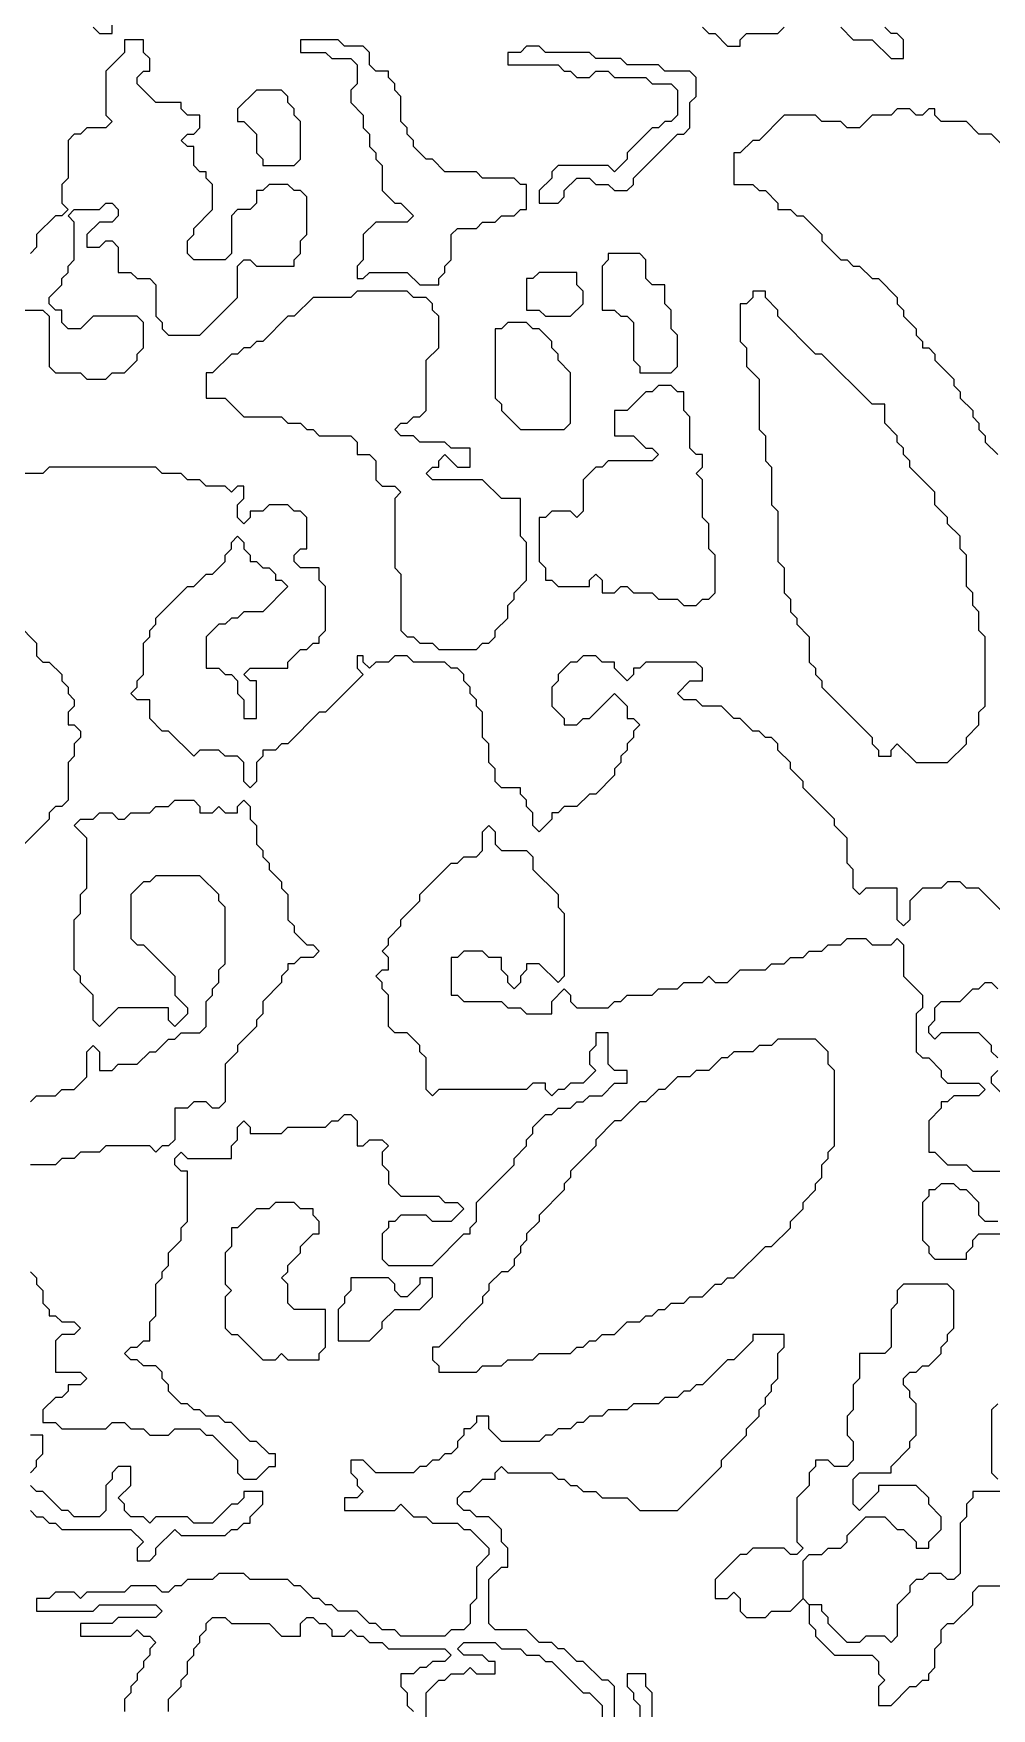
# Model space of a CAD drawing. Header units: metres. Extents: x 0 to 100, y 0 to 129.
# Drawn here: x 42.89 to 46.7, y 60.89 to 67.55 of the extents above; entities that cross this region are included whole.
import ezdxf

# ---------------------------------------------------------------- set-up
doc = ezdxf.new("R2010")
doc.units = ezdxf.units.M

msp = doc.modelspace()

# ---------------------------------------------------------------- linework, layer by layer
for points in [[(43.125, 67.575), (43.15, 67.55), (43.2, 67.55), (43.2, 67.6)], [(45.55, 67.575), (45.575, 67.55), (45.6, 67.55), (45.65, 67.5), (45.7, 67.5), (45.7, 67.525), (45.725, 67.55), (45.85, 67.55), (45.875, 67.575)], [(46.1, 67.575), (46.15, 67.525), (46.225, 67.525), (46.3, 67.45), (46.35, 67.45), (46.35, 67.525), (46.325, 67.55), (46.3, 67.55), (46.275, 67.575)], [(42.825, 66.45), (42.925, 66.45), (42.95, 66.425), (42.95, 66.225), (42.975, 66.2), (43.075, 66.2), (43.1, 66.175), (43.175, 66.175), (43.2, 66.2), (43.25, 66.2), (43.3, 66.25), (43.3, 66.275), (43.325, 66.3), (43.325, 66.4), (43.3, 66.425), (43.125, 66.425), (43.075, 66.375), (43.025, 66.375), (43, 66.4), (43, 66.45), (42.975, 66.45), (42.95, 66.475), (42.95, 66.5), (43, 66.55), (43, 66.575), (43.025, 66.6), (43.025, 66.625), (43.05, 66.65), (43.05, 66.8), (43.025, 66.825), (43.05, 66.85), (43.15, 66.85), (43.175, 66.875), (43.2, 66.875), (43.225, 66.85), (43.225, 66.825), (43.2, 66.8), (43.15, 66.8), (43.1, 66.75), (43.1, 66.7), (43.15, 66.7), (43.175, 66.725), (43.2, 66.725), (43.225, 66.7), (43.225, 66.6), (43.275, 66.6), (43.3, 66.575), (43.35, 66.575), (43.375, 66.55), (43.375, 66.425), (43.4, 66.4), (43.4, 66.375), (43.425, 66.35), (43.55, 66.35), (43.7, 66.5), (43.7, 66.625), (43.725, 66.65), (43.75, 66.65), (43.775, 66.625), (43.925, 66.625), (43.925, 66.65), (43.95, 66.675), (43.95, 66.725), (43.975, 66.75), (43.975, 66.9), (43.95, 66.925), (43.925, 66.925), (43.9, 66.95), (43.825, 66.95), (43.8, 66.925), (43.775, 66.925), (43.775, 66.875), (43.75, 66.85), (43.7, 66.85), (43.675, 66.825), (43.675, 66.675), (43.65, 66.65), (43.525, 66.65), (43.5, 66.675), (43.5, 66.725), (43.525, 66.75), (43.525, 66.775), (43.6, 66.85), (43.6, 66.95), (43.575, 66.975), (43.575, 67), (43.55, 67), (43.525, 67.025), (43.525, 67.1), (43.5, 67.1), (43.475, 67.125), (43.5, 67.15), (43.525, 67.15), (43.55, 67.175), (43.55, 67.225), (43.5, 67.225), (43.475, 67.25), (43.475, 67.275), (43.375, 67.275), (43.3, 67.35), (43.3, 67.375), (43.325, 67.4), (43.35, 67.4), (43.35, 67.45), (43.325, 67.475), (43.325, 67.525), (43.25, 67.525)], [(43.25, 67.525), (43.25, 67.475), (43.175, 67.4), (43.175, 67.225), (43.2, 67.2), (43.175, 67.175), (43.1, 67.175), (43.075, 67.15), (43.05, 67.15), (43.025, 67.125), (43.025, 66.975), (43, 66.95), (43, 66.875), (43.025, 66.85), (43, 66.825), (42.975, 66.825), (42.9, 66.75), (42.9, 66.7), (42.875, 66.675)], [(43.95, 67.525), (43.95, 67.475), (44.05, 67.475), (44.075, 67.45), (44.15, 67.45), (44.175, 67.425), (44.175, 67.35), (44.15, 67.325), (44.15, 67.275), (44.2, 67.225), (44.2, 67.175), (44.225, 67.15), (44.225, 67.1), (44.25, 67.075), (44.25, 67.05), (44.275, 67.025), (44.275, 66.925), (44.325, 66.875), (44.35, 66.875), (44.4, 66.825), (44.375, 66.8), (44.25, 66.8), (44.2, 66.75), (44.2, 66.65), (44.175, 66.625), (44.175, 66.575), (44.2, 66.575), (44.225, 66.6), (44.375, 66.6), (44.425, 66.55), (44.5, 66.55), (44.5, 66.575), (44.525, 66.6), (44.525, 66.625), (44.55, 66.65), (44.55, 66.75), (44.575, 66.775), (44.65, 66.775), (44.675, 66.8), (44.725, 66.8), (44.75, 66.825), (44.8, 66.825), (44.825, 66.85), (44.85, 66.85), (44.85, 66.95), (44.825, 66.95), (44.8, 66.975), (44.675, 66.975), (44.65, 67), (44.525, 67), (44.475, 67.05), (44.45, 67.05), (44.4, 67.1), (44.4, 67.125), (44.375, 67.15), (44.375, 67.175), (44.35, 67.2), (44.35, 67.3), (44.325, 67.325), (44.325, 67.35), (44.3, 67.375), (44.3, 67.4), (44.25, 67.4), (44.225, 67.425), (44.225, 67.475), (44.2, 67.5), (44.125, 67.5), (44.1, 67.525), (43.95, 67.525)], [(44.85, 67.5), (44.825, 67.475), (44.775, 67.475), (44.775, 67.425), (44.975, 67.425), (45, 67.4), (45.025, 67.4), (45.05, 67.375), (45.1, 67.375), (45.125, 67.4), (45.175, 67.4), (45.2, 67.375), (45.325, 67.375), (45.35, 67.35), (45.425, 67.35), (45.45, 67.325), (45.45, 67.225), (45.425, 67.2), (45.4, 67.2), (45.375, 67.175), (45.35, 67.175), (45.25, 67.075), (45.25, 67.05), (45.2, 67), (45.175, 67.025), (44.975, 67.025), (44.95, 67), (44.95, 66.975), (44.9, 66.925), (44.9, 66.875), (44.975, 66.875), (45, 66.9), (45, 66.925), (45.05, 66.975), (45.1, 66.975), (45.125, 66.95), (45.175, 66.95), (45.2, 66.925), (45.25, 66.925), (45.275, 66.95), (45.275, 66.975), (45.45, 67.15), (45.475, 67.15), (45.5, 67.175), (45.5, 67.275), (45.525, 67.3), (45.525, 67.375), (45.5, 67.4), (45.4, 67.4), (45.375, 67.425), (45.25, 67.425), (45.225, 67.45), (45.125, 67.45), (45.1, 67.475), (44.925, 67.475), (44.9, 67.5), (44.85, 67.5)], [(43.775, 67.325), (43.7, 67.25), (43.7, 67.2), (43.725, 67.2), (43.775, 67.15), (43.775, 67.075), (43.8, 67.05), (43.8, 67.025), (43.925, 67.025), (43.95, 67.05), (43.95, 67.2), (43.925, 67.225), (43.925, 67.25), (43.9, 67.275), (43.9, 67.3), (43.875, 67.325), (43.775, 67.325)], [(46.325, 67.25), (46.3, 67.225), (46.225, 67.225), (46.175, 67.175), (46.125, 67.175), (46.1, 67.2), (46.025, 67.2), (46, 67.225), (45.875, 67.225), (45.775, 67.125), (45.75, 67.125), (45.7, 67.075), (45.675, 67.075), (45.675, 66.95), (45.75, 66.95), (45.775, 66.925), (45.8, 66.925), (45.85, 66.875), (45.85, 66.85), (45.9, 66.85), (45.925, 66.825), (45.95, 66.825), (46.025, 66.75), (46.025, 66.725), (46.1, 66.65), (46.125, 66.65), (46.15, 66.625), (46.175, 66.625), (46.225, 66.575), (46.25, 66.575), (46.325, 66.5), (46.325, 66.475), (46.35, 66.45), (46.35, 66.425), (46.4, 66.375), (46.4, 66.35), (46.425, 66.325), (46.425, 66.3), (46.45, 66.3), (46.475, 66.275), (46.475, 66.25), (46.55, 66.175), (46.55, 66.15), (46.575, 66.125), (46.575, 66.1), (46.625, 66.05), (46.625, 66.025), (46.65, 66), (46.65, 65.975), (46.675, 65.95), (46.675, 65.925), (46.725, 65.875)], [(46.775, 67.075), (46.7, 67.15), (46.65, 67.15), (46.6, 67.2), (46.5, 67.2), (46.475, 67.225), (46.475, 67.25), (46.45, 67.25), (46.425, 67.225), (46.4, 67.225), (46.375, 67.25), (46.325, 67.25)], [(45.175, 66.675), (45.175, 66.65), (45.15, 66.625), (45.15, 66.45), (45.2, 66.45), (45.225, 66.425), (45.25, 66.425), (45.275, 66.4), (45.275, 66.25), (45.3, 66.225), (45.3, 66.2), (45.425, 66.2), (45.45, 66.225), (45.45, 66.35), (45.425, 66.375), (45.425, 66.45), (45.4, 66.475), (45.4, 66.55), (45.35, 66.55), (45.325, 66.575), (45.325, 66.65), (45.3, 66.675), (45.175, 66.675)], [(44.9, 66.6), (44.875, 66.575), (44.85, 66.575), (44.85, 66.45), (44.9, 66.45), (44.925, 66.425), (45.025, 66.425), (45.075, 66.475), (45.075, 66.525), (45.05, 66.55), (45.05, 66.6), (44.9, 66.6)], [(44.175, 66.525), (44.15, 66.5), (44, 66.5), (43.925, 66.425), (43.9, 66.425), (43.8, 66.325), (43.775, 66.325), (43.75, 66.3), (43.725, 66.3), (43.7, 66.275), (43.675, 66.275), (43.6, 66.2), (43.575, 66.2), (43.575, 66.1), (43.65, 66.1), (43.725, 66.025), (43.875, 66.025), (43.9, 66), (43.95, 66), (43.975, 65.975), (44, 65.975), (44.025, 65.95), (44.15, 65.95), (44.175, 65.925), (44.175, 65.875), (44.225, 65.875), (44.25, 65.85), (44.25, 65.775), (44.275, 65.75), (44.325, 65.75), (44.35, 65.725), (44.325, 65.7), (44.325, 65.425), (44.35, 65.4), (44.35, 65.175), (44.375, 65.15), (44.4, 65.15), (44.425, 65.125), (44.475, 65.125), (44.5, 65.1), (44.65, 65.1), (44.675, 65.125), (44.7, 65.125), (44.725, 65.15), (44.725, 65.175), (44.775, 65.225), (44.775, 65.275), (44.8, 65.3), (44.8, 65.325), (44.85, 65.375), (44.85, 65.525), (44.825, 65.55), (44.825, 65.7), (44.75, 65.7), (44.675, 65.775), (44.475, 65.775), (44.45, 65.8), (44.475, 65.825), (44.5, 65.825), (44.5, 65.85), (44.525, 65.875), (44.575, 65.825), (44.625, 65.825), (44.625, 65.9), (44.55, 65.9), (44.525, 65.925), (44.425, 65.925), (44.4, 65.95), (44.35, 65.95), (44.325, 65.975), (44.35, 66), (44.375, 66), (44.4, 66.025), (44.425, 66.025), (44.45, 66.05), (44.45, 66.25), (44.5, 66.3), (44.5, 66.425), (44.475, 66.45), (44.475, 66.475), (44.45, 66.5), (44.4, 66.5), (44.375, 66.525), (44.175, 66.525)], [(45.75, 66.525), (45.75, 66.5), (45.725, 66.475), (45.7, 66.475), (45.7, 66.325), (45.725, 66.3), (45.725, 66.225), (45.775, 66.175), (45.775, 65.975), (45.8, 65.95), (45.8, 65.85), (45.825, 65.825), (45.825, 65.675), (45.85, 65.65), (45.85, 65.45), (45.875, 65.425), (45.875, 65.325), (45.9, 65.3), (45.9, 65.25), (45.925, 65.225), (45.925, 65.2), (45.975, 65.15), (45.975, 65.05), (46, 65.025), (46, 65), (46.025, 64.975), (46.025, 64.95), (46.225, 64.75), (46.225, 64.725), (46.25, 64.7), (46.25, 64.675), (46.3, 64.675), (46.3, 64.7), (46.325, 64.725), (46.4, 64.65), (46.525, 64.65), (46.6, 64.725), (46.6, 64.75), (46.65, 64.8), (46.65, 64.85), (46.675, 64.875), (46.675, 65.15), (46.65, 65.175), (46.65, 65.25), (46.625, 65.275), (46.625, 65.325), (46.6, 65.35), (46.6, 65.475), (46.575, 65.5), (46.575, 65.55), (46.525, 65.6), (46.525, 65.625), (46.475, 65.675), (46.475, 65.725), (46.375, 65.825), (46.375, 65.85), (46.35, 65.875), (46.35, 65.9), (46.325, 65.925), (46.325, 65.95), (46.275, 66), (46.275, 66.075), (46.225, 66.075), (46.025, 66.275), (46, 66.275), (45.85, 66.425), (45.85, 66.45), (45.8, 66.5), (45.8, 66.525), (45.75, 66.525)], [(44.775, 66.4), (44.75, 66.375), (44.725, 66.375), (44.725, 66.1), (44.75, 66.075), (44.75, 66.05), (44.825, 65.975), (45, 65.975), (45.025, 66), (45.025, 66.2), (44.975, 66.25), (44.975, 66.275), (44.95, 66.3), (44.95, 66.325), (44.9, 66.375), (44.875, 66.375), (44.85, 66.4), (44.775, 66.4)], [(45.375, 66.15), (45.35, 66.125), (45.325, 66.125), (45.25, 66.05), (45.2, 66.05), (45.2, 65.95), (45.275, 65.95), (45.325, 65.9), (45.35, 65.9), (45.375, 65.875), (45.35, 65.85), (45.175, 65.85), (45.15, 65.825), (45.125, 65.825), (45.075, 65.775), (45.075, 65.65), (45.05, 65.625), (45.025, 65.65), (44.95, 65.65), (44.925, 65.625), (44.9, 65.625), (44.9, 65.45), (44.925, 65.425), (44.925, 65.375), (44.95, 65.375), (44.975, 65.35), (45.1, 65.35), (45.1, 65.375), (45.125, 65.4), (45.15, 65.375), (45.15, 65.325), (45.2, 65.325), (45.225, 65.35), (45.25, 65.35), (45.275, 65.325), (45.35, 65.325), (45.375, 65.3), (45.45, 65.3), (45.475, 65.275), (45.525, 65.275), (45.55, 65.3), (45.575, 65.3), (45.6, 65.325), (45.6, 65.475), (45.575, 65.5), (45.575, 65.6), (45.55, 65.625), (45.55, 65.775), (45.525, 65.8), (45.55, 65.825), (45.55, 65.875), (45.525, 65.875), (45.5, 65.9), (45.5, 66.025), (45.475, 66.05), (45.475, 66.125), (45.45, 66.125), (45.425, 66.15), (45.375, 66.15)], [(42.95, 65.825), (42.925, 65.8), (42.775, 65.8)], [(46.75, 64.05), (46.65, 64.15), (46.6, 64.15), (46.575, 64.175), (46.525, 64.175), (46.5, 64.15), (46.425, 64.15), (46.375, 64.1), (46.375, 64.025), (46.35, 64), (46.325, 64.025), (46.325, 64.15), (46.2, 64.15), (46.175, 64.125), (46.15, 64.15), (46.15, 64.225), (46.125, 64.25), (46.125, 64.35), (46.075, 64.4), (46.075, 64.425), (45.95, 64.55), (45.95, 64.575), (45.9, 64.625), (45.9, 64.65), (45.85, 64.7), (45.85, 64.725), (45.825, 64.75), (45.8, 64.75), (45.775, 64.775), (45.75, 64.775), (45.7, 64.825), (45.675, 64.825), (45.625, 64.875), (45.55, 64.875), (45.525, 64.9), (45.475, 64.9), (45.45, 64.925), (45.5, 64.975), (45.55, 64.975), (45.55, 65.025), (45.525, 65.05), (45.325, 65.05), (45.3, 65.025), (45.275, 65.025), (45.275, 65), (45.25, 64.975), (45.2, 65.025), (45.2, 65.05), (45.15, 65.05), (45.125, 65.075), (45.075, 65.075), (45.05, 65.05), (45.025, 65.05), (44.975, 65), (44.975, 64.975), (44.95, 64.95), (44.95, 64.875), (45, 64.825), (45, 64.8), (45.05, 64.8), (45.075, 64.825), (45.1, 64.825), (45.2, 64.925), (45.25, 64.875), (45.25, 64.825), (45.275, 64.825), (45.3, 64.8), (45.275, 64.775), (45.275, 64.75), (45.25, 64.725), (45.25, 64.7), (45.225, 64.675), (45.225, 64.65), (45.2, 64.625), (45.2, 64.6), (45.125, 64.525), (45.1, 64.525), (45.05, 64.475), (45, 64.475), (44.975, 64.45), (44.95, 64.45), (44.95, 64.425), (44.9, 64.375), (44.875, 64.4), (44.875, 64.45), (44.85, 64.475), (44.85, 64.5), (44.825, 64.525), (44.825, 64.55), (44.75, 64.55), (44.725, 64.575), (44.725, 64.625), (44.7, 64.65), (44.7, 64.725), (44.675, 64.75), (44.675, 64.85), (44.65, 64.875), (44.65, 64.9), (44.625, 64.925), (44.625, 64.95), (44.6, 64.975), (44.6, 65), (44.575, 65.025), (44.55, 65.025), (44.525, 65.05), (44.4, 65.05), (44.375, 65.075), (44.325, 65.075), (44.3, 65.05), (44.25, 65.05), (44.225, 65.025), (44.2, 65.05), (44.2, 65.075), (44.175, 65.075), (44.175, 65.025), (44.2, 65), (44.05, 64.85), (44.025, 64.85), (43.9, 64.725), (43.875, 64.725), (43.85, 64.7), (43.8, 64.7), (43.8, 64.675), (43.775, 64.65), (43.775, 64.575), (43.75, 64.55), (43.725, 64.575), (43.725, 64.65), (43.7, 64.675), (43.65, 64.675), (43.625, 64.7), (43.55, 64.7), (43.525, 64.675), (43.425, 64.775), (43.4, 64.775), (43.35, 64.825), (43.35, 64.9), (43.3, 64.9), (43.275, 64.925), (43.3, 64.95), (43.3, 64.975), (43.325, 65), (43.325, 65.125), (43.35, 65.15), (43.35, 65.175), (43.375, 65.2), (43.375, 65.225), (43.5, 65.35), (43.525, 65.35), (43.575, 65.4), (43.6, 65.4), (43.65, 65.45), (43.65, 65.475), (43.675, 65.5), (43.675, 65.525), (43.7, 65.55), (43.725, 65.525), (43.725, 65.5), (43.75, 65.475), (43.75, 65.45), (43.775, 65.45), (43.8, 65.425), (43.825, 65.425), (43.85, 65.4), (43.85, 65.375), (43.875, 65.375), (43.9, 65.35), (43.8, 65.25), (43.725, 65.25), (43.7, 65.225), (43.675, 65.225), (43.65, 65.2), (43.625, 65.2), (43.575, 65.15), (43.575, 65.025), (43.625, 65.025), (43.65, 65), (43.675, 65), (43.7, 64.975), (43.7, 64.925), (43.725, 64.9), (43.725, 64.825), (43.775, 64.825), (43.775, 64.975), (43.75, 64.975), (43.725, 65), (43.75, 65.025), (43.9, 65.025), (43.9, 65.05), (43.95, 65.1), (43.975, 65.1), (44, 65.125), (44.025, 65.125), (44.025, 65.15), (44.05, 65.175), (44.05, 65.35), (44.025, 65.375), (44.025, 65.425), (43.95, 65.425), (43.925, 65.45), (43.925, 65.475), (43.95, 65.5), (43.975, 65.5), (43.975, 65.625), (43.95, 65.65), (43.925, 65.65), (43.9, 65.675), (43.825, 65.675), (43.8, 65.65), (43.75, 65.65), (43.75, 65.625), (43.725, 65.6), (43.7, 65.625), (43.7, 65.675), (43.725, 65.7), (43.725, 65.75), (43.7, 65.75), (43.675, 65.725), (43.65, 65.75), (43.575, 65.75), (43.55, 65.775), (43.5, 65.775), (43.475, 65.8), (43.4, 65.8), (43.375, 65.825), (42.95, 65.825)], [(42.825, 65.2), (42.9, 65.125), (42.9, 65.075), (42.925, 65.05), (42.95, 65.05), (43, 65), (43, 64.975), (43.025, 64.95), (43.025, 64.925), (43.05, 64.9), (43.05, 64.875), (43.025, 64.85), (43.025, 64.8), (43.05, 64.8), (43.075, 64.775), (43.075, 64.75), (43.05, 64.725), (43.05, 64.675), (43.025, 64.65), (43.025, 64.5), (43, 64.475), (42.975, 64.475), (42.95, 64.45), (42.95, 64.425), (42.8, 64.275)], [(42.875, 63.3), (42.9, 63.325), (42.975, 63.325), (43, 63.35), (43.05, 63.35), (43.1, 63.4), (43.1, 63.5), (43.125, 63.525), (43.15, 63.5), (43.15, 63.425), (43.2, 63.425), (43.225, 63.45), (43.3, 63.45), (43.35, 63.5), (43.375, 63.5), (43.425, 63.55), (43.45, 63.55), (43.475, 63.575), (43.55, 63.575), (43.575, 63.6), (43.575, 63.7), (43.6, 63.725), (43.6, 63.75), (43.625, 63.775), (43.625, 63.825), (43.65, 63.85), (43.65, 64.075), (43.625, 64.1), (43.625, 64.125), (43.55, 64.2), (43.375, 64.2), (43.35, 64.175), (43.325, 64.175), (43.275, 64.125), (43.275, 63.95), (43.3, 63.925), (43.325, 63.925), (43.45, 63.8), (43.45, 63.725), (43.5, 63.675), (43.5, 63.65), (43.45, 63.6), (43.425, 63.625), (43.425, 63.675), (43.225, 63.675), (43.15, 63.6), (43.125, 63.625), (43.125, 63.725), (43.075, 63.775), (43.075, 63.8), (43.05, 63.825), (43.05, 64.025), (43.075, 64.05), (43.075, 64.125), (43.1, 64.15), (43.1, 64.35), (43.05, 64.4), (43.075, 64.425), (43.125, 64.425), (43.15, 64.45), (43.2, 64.45), (43.225, 64.425), (43.25, 64.425), (43.275, 64.45), (43.35, 64.45), (43.375, 64.475), (43.425, 64.475), (43.45, 64.5), (43.525, 64.5), (43.55, 64.475), (43.55, 64.45), (43.6, 64.45), (43.625, 64.475), (43.65, 64.45), (43.7, 64.45), (43.7, 64.475), (43.725, 64.5), (43.75, 64.475), (43.75, 64.425), (43.775, 64.4), (43.775, 64.325), (43.8, 64.3), (43.8, 64.275), (43.825, 64.25), (43.825, 64.225), (43.875, 64.175), (43.875, 64.15), (43.9, 64.125), (43.9, 64.025), (43.925, 64), (43.925, 63.975), (43.975, 63.925), (44, 63.925), (44.025, 63.9), (44, 63.875), (43.95, 63.875), (43.925, 63.85), (43.9, 63.85), (43.9, 63.825), (43.875, 63.8), (43.875, 63.775), (43.8, 63.7), (43.8, 63.65), (43.775, 63.625), (43.775, 63.6), (43.7, 63.525), (43.7, 63.5), (43.65, 63.45), (43.65, 63.3), (43.625, 63.275), (43.6, 63.275), (43.575, 63.3), (43.525, 63.3), (43.5, 63.275), (43.45, 63.275), (43.45, 63.15), (43.425, 63.125), (43.4, 63.125), (43.375, 63.1), (43.35, 63.125), (43.175, 63.125), (43.15, 63.1), (43.075, 63.1), (43.05, 63.075), (43, 63.075), (42.975, 63.05), (42.875, 63.05)], [(42.875, 62.625), (42.9, 62.6), (42.9, 62.575), (42.925, 62.55), (42.925, 62.5), (42.95, 62.475), (42.95, 62.45), (42.975, 62.45), (43, 62.425), (43.05, 62.425), (43.075, 62.4), (43.05, 62.375), (43, 62.375), (42.975, 62.35), (42.975, 62.225), (43.075, 62.225), (43.1, 62.2), (43.075, 62.175), (43.025, 62.175), (43.025, 62.15), (43, 62.125), (42.975, 62.125), (42.925, 62.075), (42.925, 62.025), (42.975, 62.025), (43, 62), (43.175, 62), (43.2, 62.025), (43.25, 62.025), (43.275, 62), (43.325, 62), (43.35, 61.975), (43.425, 61.975), (43.45, 62), (43.55, 62), (43.575, 61.975), (43.6, 61.975), (43.7, 61.875), (43.7, 61.825), (43.725, 61.8), (43.775, 61.8), (43.825, 61.85), (43.85, 61.85), (43.85, 61.9), (43.825, 61.9), (43.775, 61.95), (43.75, 61.95), (43.675, 62.025), (43.65, 62.025), (43.625, 62.05), (43.575, 62.05), (43.55, 62.075), (43.525, 62.075), (43.5, 62.1), (43.475, 62.1), (43.425, 62.15), (43.425, 62.175), (43.4, 62.2), (43.4, 62.225), (43.375, 62.25), (43.325, 62.25), (43.3, 62.275), (43.275, 62.275), (43.25, 62.3), (43.275, 62.325), (43.3, 62.325), (43.325, 62.35), (43.35, 62.35), (43.35, 62.425), (43.375, 62.45), (43.375, 62.575), (43.4, 62.6), (43.4, 62.625), (43.425, 62.65), (43.425, 62.7), (43.475, 62.75), (43.475, 62.8), (43.5, 62.825), (43.5, 63.025), (43.475, 63.025), (43.45, 63.05), (43.45, 63.075), (43.475, 63.1), (43.5, 63.075), (43.675, 63.075), (43.675, 63.125), (43.7, 63.15), (43.7, 63.2), (43.725, 63.225), (43.75, 63.2), (43.75, 63.175), (43.875, 63.175), (43.9, 63.2), (44.05, 63.2), (44.075, 63.225), (44.1, 63.225), (44.125, 63.25), (44.15, 63.25), (44.175, 63.225), (44.175, 63.125), (44.2, 63.125), (44.225, 63.15), (44.275, 63.15), (44.3, 63.125), (44.275, 63.1), (44.275, 63.05), (44.3, 63.025), (44.3, 62.975), (44.35, 62.925), (44.5, 62.925), (44.525, 62.9), (44.575, 62.9), (44.6, 62.875), (44.55, 62.825), (44.475, 62.825), (44.45, 62.85), (44.35, 62.85), (44.325, 62.825), (44.3, 62.825), (44.3, 62.8), (44.275, 62.775), (44.275, 62.675), (44.3, 62.65), (44.475, 62.65), (44.6, 62.775), (44.625, 62.775), (44.625, 62.8), (44.65, 62.825), (44.65, 62.9), (44.8, 63.05), (44.8, 63.075), (44.85, 63.125), (44.85, 63.15), (44.875, 63.175), (44.875, 63.2), (44.925, 63.25), (44.95, 63.25), (44.975, 63.275), (45.025, 63.275), (45.05, 63.3), (45.075, 63.3), (45.1, 63.325), (45.15, 63.325), (45.2, 63.375), (45.25, 63.375), (45.25, 63.425), (45.2, 63.425), (45.175, 63.45), (45.175, 63.575), (45.125, 63.575), (45.125, 63.525), (45.1, 63.5), (45.1, 63.45), (45.125, 63.425), (45.075, 63.375), (45.025, 63.375), (45, 63.35), (44.975, 63.35), (44.95, 63.325), (44.925, 63.35), (44.925, 63.375), (44.875, 63.375), (44.85, 63.35), (44.5, 63.35), (44.475, 63.325), (44.45, 63.35), (44.45, 63.475), (44.425, 63.5), (44.425, 63.525), (44.375, 63.575), (44.325, 63.575), (44.3, 63.6), (44.3, 63.725), (44.275, 63.75), (44.275, 63.775), (44.25, 63.8), (44.275, 63.825), (44.3, 63.825), (44.3, 63.875), (44.275, 63.9), (44.3, 63.925), (44.3, 63.95), (44.35, 64), (44.35, 64.025), (44.425, 64.1), (44.425, 64.125), (44.55, 64.25), (44.575, 64.25), (44.6, 64.275), (44.65, 64.275), (44.675, 64.3), (44.675, 64.375), (44.7, 64.4), (44.725, 64.375), (44.725, 64.325), (44.75, 64.3), (44.85, 64.3), (44.875, 64.275), (44.875, 64.225), (44.975, 64.125), (44.975, 64.075), (45, 64.05), (45, 63.8), (44.975, 63.775), (44.9, 63.85), (44.85, 63.85), (44.85, 63.825), (44.825, 63.8), (44.825, 63.775), (44.8, 63.75), (44.775, 63.775), (44.775, 63.8), (44.75, 63.825), (44.75, 63.875), (44.7, 63.875), (44.675, 63.9), (44.6, 63.9), (44.575, 63.875), (44.55, 63.875), (44.55, 63.725), (44.575, 63.725), (44.6, 63.7), (44.75, 63.7), (44.775, 63.675), (44.825, 63.675), (44.85, 63.65), (44.95, 63.65), (44.95, 63.7), (45, 63.75), (45.025, 63.725), (45.025, 63.7), (45.05, 63.675), (45.175, 63.675), (45.2, 63.7), (45.225, 63.7), (45.25, 63.725), (45.35, 63.725), (45.375, 63.75), (45.45, 63.75), (45.475, 63.775), (45.55, 63.775), (45.575, 63.8), (45.6, 63.775), (45.65, 63.775), (45.7, 63.825), (45.8, 63.825), (45.825, 63.85), (45.875, 63.85), (45.9, 63.875), (45.95, 63.875), (45.975, 63.9), (46.025, 63.9), (46.05, 63.925), (46.1, 63.925), (46.125, 63.95), (46.2, 63.95), (46.225, 63.925), (46.3, 63.925), (46.325, 63.95), (46.35, 63.925), (46.35, 63.8), (46.425, 63.725), (46.425, 63.675), (46.4, 63.65), (46.4, 63.5), (46.425, 63.475), (46.45, 63.475), (46.5, 63.425), (46.5, 63.4), (46.525, 63.375), (46.65, 63.375), (46.675, 63.35), (46.65, 63.325), (46.55, 63.325), (46.525, 63.3), (46.5, 63.3), (46.5, 63.275), (46.45, 63.225), (46.45, 63.1), (46.475, 63.1), (46.525, 63.05), (46.6, 63.05), (46.625, 63.025), (46.775, 63.025)], [(46.725, 63.475), (46.7, 63.5), (46.7, 63.525), (46.65, 63.575), (46.5, 63.575), (46.475, 63.55), (46.45, 63.575), (46.45, 63.6), (46.475, 63.625), (46.475, 63.675), (46.5, 63.7), (46.575, 63.7), (46.625, 63.75), (46.65, 63.75), (46.675, 63.775), (46.7, 63.775), (46.725, 63.75)], [(45.85, 63.55), (45.825, 63.525), (45.775, 63.525), (45.75, 63.5), (45.675, 63.5), (45.65, 63.475), (45.625, 63.475), (45.575, 63.425), (45.525, 63.425), (45.5, 63.4), (45.45, 63.4), (45.4, 63.35), (45.375, 63.35), (45.325, 63.3), (45.3, 63.3), (45.225, 63.225), (45.2, 63.225), (45.125, 63.15), (45.125, 63.125), (45.025, 63.025), (45.025, 63), (45, 62.975), (45, 62.95), (44.9, 62.85), (44.9, 62.825), (44.85, 62.775), (44.85, 62.75), (44.825, 62.725), (44.825, 62.7), (44.8, 62.675), (44.8, 62.65), (44.775, 62.625), (44.75, 62.625), (44.7, 62.575), (44.7, 62.55), (44.675, 62.525), (44.675, 62.5), (44.5, 62.325), (44.475, 62.325), (44.475, 62.275), (44.5, 62.25), (44.5, 62.225), (44.65, 62.225), (44.675, 62.25), (44.75, 62.25), (44.775, 62.275), (44.875, 62.275), (44.9, 62.3), (45.025, 62.3), (45.05, 62.325), (45.075, 62.325), (45.1, 62.35), (45.125, 62.35), (45.15, 62.375), (45.2, 62.375), (45.25, 62.425), (45.3, 62.425), (45.325, 62.45), (45.35, 62.45), (45.375, 62.475), (45.4, 62.475), (45.425, 62.5), (45.475, 62.5), (45.5, 62.525), (45.55, 62.525), (45.6, 62.575), (45.625, 62.575), (45.65, 62.6), (45.675, 62.6), (45.8, 62.725), (45.825, 62.725), (45.9, 62.8), (45.9, 62.825), (45.95, 62.875), (45.95, 62.9), (46, 62.95), (46, 62.975), (46.025, 63), (46.025, 63.05), (46.05, 63.075), (46.05, 63.1), (46.075, 63.125), (46.075, 63.425), (46.05, 63.45), (46.05, 63.5), (46, 63.55), (45.85, 63.55)], [(46.75, 63.325), (46.7, 63.375), (46.7, 63.4), (46.725, 63.425)], [(46.725, 62.825), (46.675, 62.825), (46.65, 62.85), (46.65, 62.9), (46.6, 62.95), (46.575, 62.95), (46.55, 62.975), (46.5, 62.975), (46.475, 62.95), (46.45, 62.95), (46.45, 62.925), (46.425, 62.9), (46.425, 62.75), (46.45, 62.725), (46.45, 62.7), (46.475, 62.675), (46.6, 62.675), (46.6, 62.7), (46.625, 62.725), (46.625, 62.75), (46.65, 62.775), (46.75, 62.775)], [(43.85, 62.9), (43.825, 62.875), (43.775, 62.875), (43.7, 62.8), (43.675, 62.8), (43.675, 62.725), (43.65, 62.7), (43.65, 62.575), (43.675, 62.55), (43.65, 62.525), (43.65, 62.4), (43.675, 62.375), (43.7, 62.375), (43.8, 62.275), (43.85, 62.275), (43.875, 62.3), (43.9, 62.275), (44.025, 62.275), (44.025, 62.3), (44.05, 62.325), (44.05, 62.475), (43.925, 62.475), (43.9, 62.5), (43.9, 62.575), (43.875, 62.6), (43.9, 62.625), (43.9, 62.65), (43.95, 62.7), (43.95, 62.725), (44, 62.775), (44.025, 62.775), (44.025, 62.825), (44, 62.85), (44, 62.875), (43.95, 62.875), (43.925, 62.9), (43.85, 62.9)], [(44.15, 62.6), (44.15, 62.55), (44.125, 62.525), (44.125, 62.5), (44.1, 62.475), (44.1, 62.35), (44.225, 62.35), (44.275, 62.4), (44.275, 62.425), (44.325, 62.475), (44.425, 62.475), (44.475, 62.525), (44.475, 62.6), (44.425, 62.6), (44.425, 62.575), (44.375, 62.525), (44.35, 62.525), (44.325, 62.55), (44.325, 62.575), (44.3, 62.6), (44.15, 62.6)], [(46.35, 62.575), (46.325, 62.55), (46.325, 62.5), (46.3, 62.475), (46.3, 62.325), (46.275, 62.3), (46.175, 62.3), (46.175, 62.2), (46.15, 62.175), (46.15, 62.075), (46.125, 62.05), (46.125, 61.975), (46.15, 61.95), (46.15, 61.875), (46.125, 61.85), (46.075, 61.85), (46.05, 61.875), (46, 61.875), (46, 61.85), (45.975, 61.825), (45.975, 61.775), (45.925, 61.725), (45.925, 61.55), (45.95, 61.525), (45.925, 61.5), (45.9, 61.5), (45.875, 61.525), (45.75, 61.525), (45.725, 61.5), (45.7, 61.5), (45.6, 61.4), (45.6, 61.325), (45.65, 61.325), (45.675, 61.35), (45.7, 61.325), (45.7, 61.275), (45.725, 61.25), (45.8, 61.25), (45.825, 61.275), (45.9, 61.275), (45.95, 61.325), (45.975, 61.3), (45.975, 61.225), (46, 61.2), (46, 61.175), (46.075, 61.1), (46.225, 61.1), (46.25, 61.075), (46.25, 61.025), (46.275, 61), (46.25, 60.975), (46.25, 60.9), (46.3, 60.9), (46.375, 60.975), (46.4, 60.975), (46.425, 61), (46.45, 61), (46.45, 61.025), (46.475, 61.05), (46.475, 61.125), (46.5, 61.15), (46.5, 61.2), (46.525, 61.225), (46.55, 61.225), (46.625, 61.3), (46.625, 61.35), (46.65, 61.375), (46.8, 61.375)], [(46.775, 61.75), (46.625, 61.75), (46.625, 61.725), (46.6, 61.7), (46.6, 61.65), (46.575, 61.625), (46.575, 61.425), (46.55, 61.4), (46.525, 61.4), (46.5, 61.425), (46.45, 61.425), (46.425, 61.4), (46.4, 61.4), (46.375, 61.375), (46.375, 61.35), (46.325, 61.3), (46.325, 61.175), (46.3, 61.15), (46.275, 61.175), (46.2, 61.175), (46.175, 61.15), (46.125, 61.15), (46.05, 61.225), (46.05, 61.25), (46.025, 61.275), (46.025, 61.3), (45.975, 61.3), (45.95, 61.325), (45.95, 61.475), (45.975, 61.5), (46.025, 61.5), (46.05, 61.525), (46.1, 61.525), (46.125, 61.55), (46.125, 61.575), (46.2, 61.65), (46.275, 61.65), (46.325, 61.6), (46.35, 61.6), (46.4, 61.55), (46.4, 61.525), (46.45, 61.525), (46.45, 61.55), (46.5, 61.6), (46.5, 61.65), (46.45, 61.7), (46.45, 61.725), (46.4, 61.775), (46.25, 61.775), (46.25, 61.75), (46.175, 61.675), (46.15, 61.7), (46.15, 61.8), (46.175, 61.825), (46.3, 61.825), (46.3, 61.85), (46.375, 61.925), (46.375, 61.95), (46.4, 61.975), (46.4, 62.1), (46.375, 62.125), (46.375, 62.15), (46.35, 62.175), (46.35, 62.2), (46.375, 62.225), (46.4, 62.225), (46.425, 62.25), (46.45, 62.25), (46.5, 62.3), (46.5, 62.325), (46.525, 62.35), (46.525, 62.375), (46.55, 62.4), (46.55, 62.55), (46.525, 62.575), (46.35, 62.575)], [(45.75, 62.375), (45.75, 62.35), (45.675, 62.275), (45.65, 62.275), (45.55, 62.175), (45.525, 62.175), (45.5, 62.15), (45.475, 62.15), (45.45, 62.125), (45.4, 62.125), (45.375, 62.1), (45.275, 62.1), (45.25, 62.075), (45.175, 62.075), (45.15, 62.05), (45.1, 62.05), (45.075, 62.025), (45.05, 62.025), (45.025, 62), (44.975, 62), (44.95, 61.975), (44.925, 61.975), (44.9, 61.95), (44.75, 61.95), (44.7, 62), (44.7, 62.05), (44.65, 62.05), (44.65, 62.025), (44.625, 62), (44.6, 62), (44.6, 61.975), (44.575, 61.95), (44.575, 61.925), (44.55, 61.9), (44.525, 61.9), (44.5, 61.875), (44.475, 61.875), (44.45, 61.85), (44.425, 61.85), (44.4, 61.825), (44.25, 61.825), (44.2, 61.875), (44.15, 61.875), (44.15, 61.825), (44.175, 61.8), (44.175, 61.775), (44.2, 61.75), (44.175, 61.725), (44.125, 61.725), (44.125, 61.675), (44.325, 61.675), (44.35, 61.7), (44.4, 61.65), (44.45, 61.65), (44.475, 61.625), (44.575, 61.625), (44.6, 61.6), (44.625, 61.6), (44.7, 61.525), (44.7, 61.5), (44.65, 61.45), (44.65, 61.325), (44.625, 61.3), (44.625, 61.225), (44.6, 61.2), (44.55, 61.2), (44.525, 61.175), (44.35, 61.175), (44.325, 61.2), (44.275, 61.2), (44.25, 61.225), (44.225, 61.225), (44.175, 61.275), (44.1, 61.275), (44.075, 61.3), (44.05, 61.3), (44.025, 61.325), (44, 61.325), (43.95, 61.375), (43.925, 61.375), (43.9, 61.4), (43.75, 61.4), (43.725, 61.425), (43.625, 61.425), (43.6, 61.4), (43.5, 61.4), (43.475, 61.375), (43.45, 61.375), (43.425, 61.35), (43.4, 61.35), (43.375, 61.375), (43.275, 61.375), (43.25, 61.35), (43.1, 61.35), (43.075, 61.325), (43.05, 61.35), (42.975, 61.35), (42.95, 61.325), (42.9, 61.325), (42.9, 61.275), (43.125, 61.275), (43.15, 61.3), (43.375, 61.3), (43.4, 61.275), (43.375, 61.25), (43.225, 61.25), (43.2, 61.225), (43.075, 61.225), (43.075, 61.175), (43.275, 61.175), (43.3, 61.2), (43.325, 61.175), (43.35, 61.175), (43.375, 61.15), (43.35, 61.125), (43.35, 61.1), (43.325, 61.075), (43.325, 61.05), (43.3, 61.025), (43.3, 61), (43.275, 60.975), (43.275, 60.95), (43.25, 60.925), (43.25, 60.875)], [(45.2, 60.8), (45.2, 60.975), (45.175, 61), (45.15, 61), (45.075, 61.075), (45.05, 61.075), (45, 61.125), (44.975, 61.125), (44.95, 61.15), (44.9, 61.15), (44.85, 61.2), (44.725, 61.2), (44.7, 61.225), (44.7, 61.4), (44.75, 61.45), (44.775, 61.45), (44.775, 61.525), (44.75, 61.55), (44.75, 61.6), (44.7, 61.65), (44.65, 61.65), (44.625, 61.675), (44.6, 61.675), (44.575, 61.7), (44.575, 61.725), (44.6, 61.75), (44.625, 61.75), (44.675, 61.8), (44.725, 61.8), (44.725, 61.825), (44.75, 61.85), (44.775, 61.825), (44.95, 61.825), (44.975, 61.8), (45, 61.8), (45.025, 61.775), (45.05, 61.775), (45.075, 61.75), (45.125, 61.75), (45.15, 61.725), (45.25, 61.725), (45.3, 61.675), (45.45, 61.675), (45.625, 61.85), (45.625, 61.875), (45.725, 61.975), (45.725, 62), (45.775, 62.05), (45.775, 62.075), (45.8, 62.1), (45.8, 62.125), (45.825, 62.15), (45.825, 62.175), (45.85, 62.2), (45.85, 62.3), (45.875, 62.325), (45.875, 62.375), (45.75, 62.375)], [(46.725, 62.1), (46.7, 62.075), (46.7, 61.825), (46.725, 61.8)], [(42.875, 61.825), (42.9, 61.85), (42.9, 61.875), (42.925, 61.9), (42.925, 61.975), (42.875, 61.975)], [(42.875, 61.675), (42.9, 61.65), (42.925, 61.65), (42.95, 61.625), (42.975, 61.625), (43, 61.6), (43.275, 61.6), (43.325, 61.55), (43.3, 61.525), (43.3, 61.475), (43.35, 61.475), (43.375, 61.5), (43.375, 61.525), (43.45, 61.6), (43.475, 61.575), (43.65, 61.575), (43.675, 61.6), (43.7, 61.6), (43.725, 61.625), (43.75, 61.625), (43.75, 61.65), (43.8, 61.7), (43.8, 61.75), (43.725, 61.75), (43.725, 61.725), (43.7, 61.7), (43.675, 61.7), (43.6, 61.625), (43.525, 61.625), (43.5, 61.65), (43.375, 61.65), (43.35, 61.625), (43.325, 61.65), (43.275, 61.65), (43.25, 61.675), (43.25, 61.7), (43.225, 61.725), (43.275, 61.775), (43.275, 61.85), (43.225, 61.85), (43.2, 61.825), (43.2, 61.8), (43.175, 61.775), (43.175, 61.675), (43.15, 61.65), (43.05, 61.65), (43.025, 61.675), (43, 61.675), (42.925, 61.75), (42.9, 61.75), (42.875, 61.775)], [(43.425, 60.875), (43.425, 60.925), (43.475, 60.975), (43.475, 61), (43.5, 61.025), (43.5, 61.075), (43.525, 61.1), (43.525, 61.125), (43.55, 61.15), (43.55, 61.175), (43.575, 61.2), (43.575, 61.225), (43.6, 61.25), (43.65, 61.25), (43.675, 61.225), (43.825, 61.225), (43.875, 61.175), (43.95, 61.175), (43.95, 61.225), (43.975, 61.25), (44, 61.25), (44.025, 61.225), (44.05, 61.225), (44.075, 61.2), (44.075, 61.175), (44.125, 61.175), (44.15, 61.2), (44.175, 61.175), (44.2, 61.175), (44.225, 61.15), (44.275, 61.15), (44.3, 61.125), (44.525, 61.125), (44.55, 61.1), (44.525, 61.075), (44.475, 61.075), (44.45, 61.05), (44.425, 61.05), (44.4, 61.025), (44.35, 61.025), (44.35, 60.975), (44.375, 60.95), (44.375, 60.9), (44.4, 60.875)], [(44.45, 60.8), (44.45, 60.95), (44.5, 61), (44.525, 61), (44.55, 61.025), (44.6, 61.025), (44.625, 61.05), (44.65, 61.025), (44.725, 61.025), (44.725, 61.075), (44.7, 61.075), (44.675, 61.1), (44.6, 61.1), (44.575, 61.125), (44.6, 61.15), (44.725, 61.15), (44.75, 61.125), (44.825, 61.125), (44.85, 61.1), (44.9, 61.1), (44.925, 61.075), (44.95, 61.075), (45.075, 60.95), (45.1, 60.95), (45.15, 60.9), (45.15, 60.85)], [(45.25, 61.025), (45.25, 60.975), (45.275, 60.95), (45.275, 60.925), (45.3, 60.9), (45.3, 60.8)], [(45.35, 60.85), (45.35, 60.95), (45.325, 60.975), (45.325, 61.025), (45.25, 61.025)]]:
    msp.add_lwpolyline(points)

doc.saveas('drawing.dxf')
